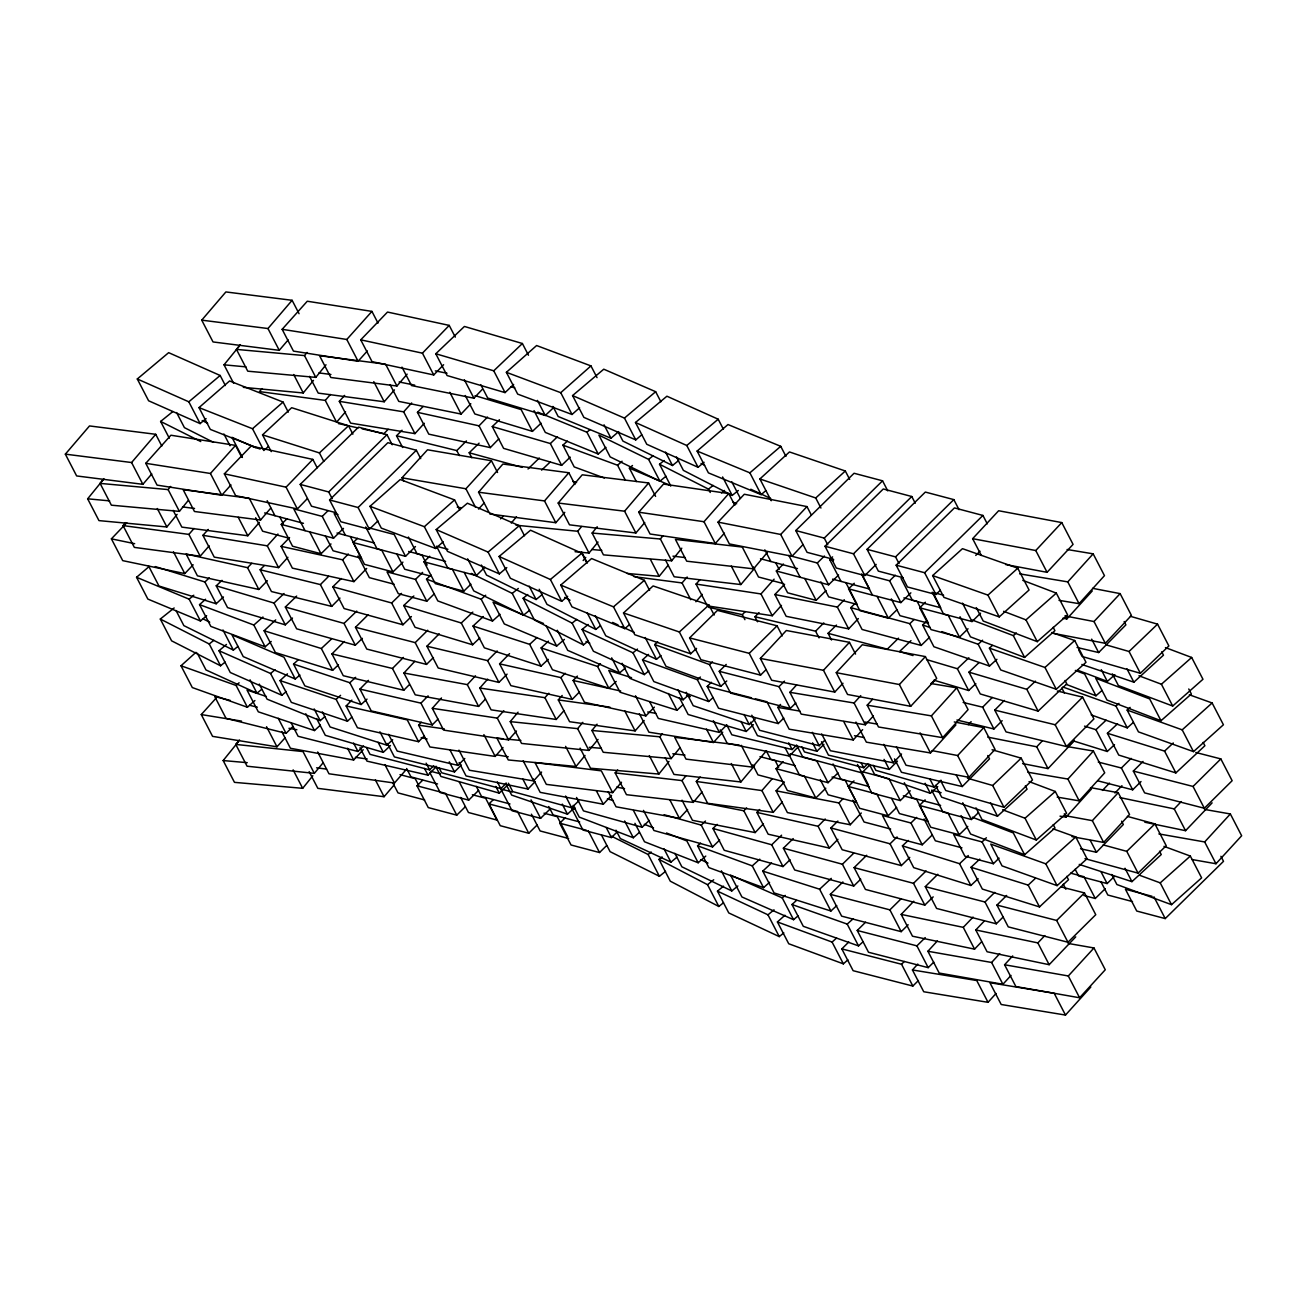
<?xml version="1.0" encoding="UTF-8"?>
<svg xmlns="http://www.w3.org/2000/svg" width="1307" height="1307" viewBox="0 0 1307 1307"><rect width="100%" height="100%" fill="white"/><g stroke="black" fill="none" stroke-linecap="round" stroke-linejoin="round"><path stroke-width="1.5" d="M580.096 748.127L590.519 768.238L658.875 774.054L668.988 761.442M681.813 548.188L671.667 560.801L603.442 554.854L592.136 533.044L597.217 526.754M592.136 533.044L660.378 539.007L662.91 535.854M312.847 775.721L302.685 788.317L234.476 782.354L223.17 760.56L238.397 741.641M188.339 500.352L179.402 511.38L111.373 505.188L100.084 483.394L103.907 478.672M325.998 364.784L315.788 377.38L247.758 371.188L236.453 349.394L240.292 344.656M100.084 483.394L168.113 489.586L170.662 486.433M236.453 349.394L304.498 355.586L307.047 352.433M627.131 573.446L659.169 576.322L668.089 565.294M177.115 514.37L166.855 526.966L98.956 520.611L87.651 498.817L103.024 479.914M233.594 383.245L224.036 364.816L239.41 345.914M243.314 387.346L303.24 392.966L313.484 380.37M680.097 747.604L671.128 758.615L603.213 752.277L591.924 730.466L597.054 724.176M591.924 730.466L659.839 736.821L662.404 733.684M502.934 738.749L496.954 738.161L508.243 759.955L576.028 766.474L585.03 755.462M511.298 523.061L516.461 516.771M515.987 525.218L577.694 531.263L581.566 526.541M575.064 551.701L589 553.057L598.018 542.046M583.151 560.54L585.748 557.386M598.034 739.419L588.918 750.43L521.542 743.422L510.253 721.627L518.062 712.184M510.253 721.627L577.629 728.636L582.824 722.346M322.976 762.945L314.317 773.368L247.072 766.212L235.766 744.418L239.491 739.958M665.279 757.652L673.971 774.414L740.889 781.962L754.613 765.592M753.551 568.839L742.262 547.045L675.425 539.399L686.714 561.193L753.551 568.839L767.307 552.485M665.459 560L674.151 576.763L740.873 584.556L754.678 568.202M702.039 791.977L693.265 802.384L626.478 794.689L615.172 772.894L617.688 769.905M615.172 772.894L681.976 780.589L685.734 776.129M739.256 745.072L674.722 737.328L686.012 759.122L752.571 767.111L766.425 750.757M644.743 522.604L635.872 532.995L569.493 524.826L558.187 503.032L582.236 474.8L648.631 482.969L655.591 496.382M558.187 503.032L624.583 511.2L648.631 482.969M151.775 473.918L142.871 484.325L76.639 475.944L65.35 454.15L89.513 425.935L155.729 434.3L161.823 446.046M288.161 339.918L279.257 350.325L213.025 341.944L201.735 320.15L225.882 291.935L292.115 300.3L299.074 313.713M65.35 454.15L131.582 462.531L155.729 434.3M201.735 320.15L267.968 328.531L292.115 300.3M309.138 771.587L317.83 788.35L384.078 796.715L394.24 784.821M612.64 792.646L601.334 770.852L535.02 762.585L546.326 784.38L612.64 792.646L621.511 782.24M260.55 520.023L249.245 498.228L183.16 489.7L194.449 511.494L260.55 520.023L270.761 508.145M173.145 510.351L181.836 527.113L247.824 535.772L259.341 522.408M396.92 386.022L385.63 364.228L319.545 355.7L330.834 377.494L396.92 386.022L407.13 374.145M309.53 376.351L318.222 393.113L384.209 401.772L394.436 389.894M634.058 576.665L682.058 582.938L687.172 577.008M695.912 601.759L702.3 594.342M488.998 512.344L478.574 492.216L502.901 464.034L568.839 472.742L574.933 484.472M478.574 492.216L544.513 500.924L568.839 472.742M489.864 514.027L555.802 522.718L564.771 512.344M209.185 545.82L200.2 556.194L134.343 547.388L123.054 525.594L125.619 522.62M262.004 388.62L259.44 391.594L325.28 400.399L336.585 422.194L345.571 411.803M123.054 525.594L188.894 534.4L194.04 528.469M325.28 400.399L330.41 394.469M644.171 720.516L635.12 730.891L569.591 721.709L558.301 699.915L562.173 695.471M782.256 801.992L773.205 812.366L707.61 803.266L696.321 781.472L700.193 777.028M696.321 781.472L761.916 790.572L772.257 778.711M317.683 751.982L328.972 773.777L394.436 783.04L406.101 769.709M502.999 747.539L495.19 756.426L429.905 746.967L418.616 725.173L421.213 722.216M724.421 533.142L715.305 543.516L650.053 534.008L638.747 512.213L663.515 484.08L728.767 493.572L734.844 505.319M638.747 512.213L703.999 521.722L728.767 493.572M564.052 710.6L556.21 719.471L491.089 709.832L479.8 688.037L487.642 679.15M479.8 688.037L544.921 697.677L548.842 693.233M516.461 731.021L508.586 739.909L443.612 730.107L432.307 708.312L441.488 697.954M432.307 708.312L497.281 718.115L503.849 710.714M707.365 605.86L696.059 584.066L699.997 579.638M696.059 584.066L760.984 593.95L774.12 579.148M709.325 606.17L772.274 615.744L781.472 605.386M230.98 484.93L221.716 495.271L157.069 485.109L145.78 463.315L170.89 435.231L235.538 445.393L241.632 457.14M367.365 350.93L358.102 361.271L293.454 351.109L282.149 329.315L307.276 301.231L371.923 311.393L378.017 323.123M145.78 463.315L210.427 473.477L235.538 445.393M282.149 329.315L346.796 339.477L371.923 311.393M639.368 713.736L648.925 732.181L713.442 742.507L722.722 732.165M287.899 557.288L278.571 567.63L214.234 557.125L202.928 535.331L208.254 529.417M424.285 423.288L414.956 433.63L350.603 423.125L339.314 401.331L344.64 395.417M202.928 535.331L267.281 545.836L277.934 534.024M339.314 401.331L403.667 411.836L411.656 402.964M284.942 737.965L276.97 746.82L212.567 736.364L201.278 714.57L215.9 698.33M996.032 993.467L988.027 1002.322L923.739 991.752L912.449 969.957L917.775 964.06M1065.483 1015.065L1054.194 993.271L989.905 982.701L1001.195 1004.495L1065.483 1015.065L1090.822 987.014M458.953 750.136L469.393 770.248L533.599 780.916L541.604 772.061M873.386 715.942L865.365 724.797L801.191 714.112L789.885 692.318L796.584 684.933M789.885 692.318L854.075 703.003L860.758 695.618M930.715 683.496L956.789 687.841L968.079 709.636L942.69 737.671L878.5 726.986L867.211 705.192L872.553 699.294M867.211 705.192L931.385 715.877L956.789 687.841M1019.623 573.855L1067.77 581.876L1093.158 553.841L1104.464 575.635L1079.059 603.671L1059.013 600.338M1060.01 816.156L1066.038 817.153L1091.394 789.101M862.636 729.633L853.259 739.958L789.15 729.192L777.861 707.381L780.54 704.44M855.938 722.052L866.361 742.164L930.47 752.946L955.907 724.911M1062.836 618.26L1066.839 618.946L1092.293 590.911M403.716 481.156L401.984 477.807L427.52 449.788L491.465 460.75L497.542 472.497M401.984 477.807L465.913 488.769L491.465 460.75M478.558 509.093L483.933 503.195M1027.906 772.241L1067.901 779.054L1093.42 751.035L1104.709 772.829L1079.206 800.848L1057.2 797.107M1011.014 975.43L1002.91 984.269L939.194 973.062L927.905 951.267L937.348 940.958M927.905 951.267L991.621 962.475L999.724 953.636M1068.08 943.425L1093.975 947.967L1105.265 969.761L1079.598 997.764L1015.882 986.556L1004.593 964.762L1012.696 955.923M1004.593 964.762L1068.309 975.97L1093.975 947.967M1158.884 833.915L1204.678 841.953L1230.361 813.967L1241.65 835.761L1215.984 863.747L1192.082 859.549M608.229 791.699L616.054 806.795L679.428 818.362L687.596 809.523M485.403 699.065L478.591 706.417L415.234 694.818L403.945 673.023L414.842 661.26M403.945 673.023L467.302 684.623L475.47 675.801M1066.61 815.944L1092.342 820.649L1118.22 792.696L1129.526 814.49L1103.647 842.443L1071.969 836.643M281.724 731.495L290.415 748.258L353.625 760.004L363.199 749.712M842.982 683.251L834.765 692.073L771.636 680.228L760.347 658.434L786.34 630.497L849.468 642.341L855.546 654.072M760.347 658.434L823.459 670.279L849.468 642.341M836.268 672.68L862.261 644.743L925.389 656.588L936.678 678.382L910.685 706.319L847.557 694.474L836.268 672.68L899.379 684.525L910.685 706.319M981.328 555.442L972.637 538.68L998.646 510.743L1061.774 522.588L1073.063 544.382L1047.07 572.319L1005.638 564.542M899.379 684.525L925.389 656.588M972.637 538.68L1035.765 550.525L1061.774 522.588M533.256 778.956L540.199 792.369L603.311 804.23L611.529 795.408M861.28 813.003L850.269 824.75L787.418 812.611L776.113 790.817L784.38 782.011M776.113 790.817L838.963 802.955L843.097 798.544M821.695 733.962L830.386 750.724L893.285 762.798L901.536 753.992M932.071 750.626L957.639 755.528L983.763 727.623L995.052 749.417L968.928 777.322L906.029 765.249L896.471 746.803M1066.496 616.234L1094.008 621.528L1120.132 593.623L1131.437 615.417L1105.314 643.322L1052.233 633.127M803.07 544.529L792.009 556.259L729.355 543.924L718.049 522.13L744.32 494.242L806.974 506.593L811.32 514.974M718.049 522.13L780.704 534.465L806.974 506.593M692.906 800.815L743.863 810.797L746.624 807.873M682.025 800.178L692.449 820.306L755.152 832.592L763.435 823.786M968.34 724.617L971.117 721.676M987.782 737.148L1036.729 746.803L1042.251 740.938M1022.58 763.582L1048.018 768.598L1074.289 740.726M858.356 618.587L848.651 628.863L786.177 616.316L774.888 594.522L784.608 584.245M774.888 594.522L837.346 607.069L844.289 599.733M401.968 367.12L411.525 385.565L473.918 398.194L482.25 389.404M390.074 384.617L398.766 401.38L461.093 414.058L470.83 403.798M720.222 729.861L727.182 743.275L789.395 756.067L797.776 747.277M193.158 564.804L184.777 573.593L122.711 560.638L111.405 538.843L126.795 522.735M981.557 941.824L974.565 949.143L912.482 936.204L901.193 914.41L913.773 901.226M901.193 914.41L963.275 927.349L973.062 917.106M1102.455 790.425L1109.447 783.105M1075.726 936.874L1049.162 964.697L987.079 951.757L975.774 929.963L984.171 921.174M1114.953 793.022L1121.945 785.703M975.774 929.963L1037.856 942.902L1044.848 935.583M1119.919 797.58L1174.241 808.902L1181.234 801.583M1144.801 822.201L1185.547 830.697L1212.112 802.874M459.116 762.536L466.06 775.95L528.012 789.052L535.02 781.733M307.227 498.735L297.359 508.962L235.652 495.631L224.363 473.837L251.124 446.063L312.83 459.394L317.176 467.775M443.612 364.735L433.744 374.962L372.038 361.631L360.732 339.836L387.509 312.063L449.216 325.394L455.293 337.124M224.363 473.837L286.07 487.168L312.83 459.394M360.732 339.836L422.439 353.168L449.216 325.394M708.508 607.298L742.311 614.649L745.137 611.725M366.663 568.48L353.952 581.631L292.376 568.137L281.087 546.342L289.566 537.585M498.8 438.858L490.337 447.631L428.761 434.136L417.456 412.342L423.109 406.51M281.087 546.342L342.646 559.837L348.299 553.988M417.456 412.342L479.032 425.837L487.511 417.064M267.347 580.716L258.835 589.473L197.422 575.832L186.133 554.037L247.546 567.679L251.794 563.301M388.179 429.3L383.915 433.679L362.137 428.843M654.382 707.136L645.887 715.893L584.458 702.267L573.152 680.473L577.416 676.095M1080.579 848.766L1096.442 852.278L1123.334 824.521L1121.602 821.172M579.295 692.122L572.188 699.425L510.906 685.652L499.601 663.858L509.55 653.647M499.601 663.858L560.899 677.63L565.147 673.252M837.918 839.323L829.373 848.08L768.173 834.209L756.884 812.415L759.726 809.507M756.884 812.415L818.084 826.285L825.191 818.983M424.269 735.874L418.567 741.706L357.448 727.754L346.159 705.96L351.861 700.127M649.628 701.663L658.303 718.425L719.389 732.41L726.512 725.124M437.959 719.128L432.241 724.944L371.237 710.894L359.931 689.099L368.509 680.359M359.931 689.099L420.952 703.15L428.092 695.863M359.997 747.718L366.957 761.131L428.01 775.149L436.571 766.408M388.522 734.322L397.214 751.084L457.989 765.379L464.802 758.468M821.515 741.739L828.475 755.152L889.266 769.415L897.452 761.115M894.511 758.861L901.454 772.274L962.262 786.553L989.513 758.877L987.765 755.528M1077.066 647.488L1098.648 652.552L1125.882 624.877L1124.151 621.528M507.083 674.118L498.898 682.417L438.221 668.024L426.915 646.23L439.217 633.781M426.915 646.23L487.593 660.623L497.15 650.951M409.254 684.737L403.781 690.259L343.267 675.703L331.962 653.908L344.296 641.476M331.962 653.908L392.476 668.465L403.438 657.421M757.57 621.773L754.956 616.741L759.057 612.591M754.956 616.741L815.584 631.199L823.786 622.9M931.809 682.875L934.554 680.114M963.145 702.463L982.652 707.185L992.242 697.513M1057.265 690.995L1082.604 697.137L1093.91 718.932L1066.479 746.558L1006.047 731.904L994.741 710.109L1004.348 700.438M956.904 720.01L993.941 728.979L1002.175 720.696M994.741 710.109L1055.174 724.764L1082.604 697.137M339.951 598.1L331.7 606.383L271.448 591.548L260.158 569.754L264.292 565.621M402.621 447.484L396.527 435.754L402.033 430.232M260.158 569.754L320.395 584.588L328.661 576.305M396.527 435.754L456.78 450.588L466.419 440.916M726.61 724.715L731.822 734.779L792.124 749.548L796.241 745.415M387.444 743.503L394.387 756.916L454.493 771.898L461.387 765.003M230.212 700.405L214.724 696.533L226.013 718.327L286.053 733.358L292.964 726.463M291.151 722.869L298.11 736.282L357.971 751.476L363.526 745.97M433.45 657.535L426.507 664.413L366.777 649.073L355.488 627.278L367.986 614.878M355.488 627.278L415.201 642.619L427.716 630.235M766.114 669.625L760.543 675.131L700.911 659.692L689.606 637.898L717.445 610.385L777.077 625.824L782.289 635.872M795.832 702.937L790.278 708.443L730.564 693.102L719.258 671.308L726.218 664.413M783.792 718.066L778.22 723.572L718.523 708.214L707.218 686.42L711.384 682.287M689.606 637.898L749.238 653.337L777.077 625.824M719.258 671.308L778.988 686.649L784.543 681.143M751.803 715.207L759.628 730.286L819.244 745.742L824.815 740.236M933.77 962.148L928.199 967.654L868.518 952.264L857.229 930.47L865.561 922.219M918.413 980.528L912.841 986.05L853.128 970.693L841.822 948.898L848.766 942.02M1003.253 916.926L996.31 923.804L936.596 908.447L925.291 886.652L937.805 874.269M1068.62 745.774L1074.174 740.268M857.229 930.47L916.91 945.86L925.242 937.609M841.822 948.898L901.552 964.256L904.33 961.495M925.291 886.652L985.004 902.01L994.741 892.371M1098.272 762.063L1121.39 768.01L1131.11 758.37M1061.349 886.963L1084.451 892.91L1095.756 914.704L1067.966 942.249L1008.252 926.875L996.947 905.081L1006.684 895.458M1195.791 752.473L1220.836 758.91L1232.142 780.704L1204.335 808.249L1144.622 792.875L1133.332 771.081L1143.053 761.442M1098.011 780.883L1132.679 789.804L1141.027 781.553M996.947 905.081L1056.66 920.455L1084.451 892.91M1133.332 771.081L1193.046 786.455L1220.836 758.91M366.548 747.653L370.028 754.351L429.595 769.856L433.777 765.722M750.512 722.248L757.456 735.661L816.908 751.264L823.9 744.402M908.153 924.784L901.193 931.662L841.643 916.142L830.337 894.347L842.884 881.964M830.337 894.347L889.887 909.868L901.046 898.857M336.193 512.752L311.507 506.201L300.218 484.407L358.494 427.144L386.986 434.692L392.198 444.756M330.981 543.99L321.032 553.76L292.539 546.212L281.25 524.417L286.936 518.83M300.218 484.407L328.694 491.955L386.986 434.692M377.903 520.921L369.375 529.302L340.882 521.754L329.593 499.96L387.869 442.697L416.361 450.245L420.707 458.626M305.054 530.642L293.748 508.848L322.241 516.396L327.926 510.808M329.593 499.96L358.085 507.508L416.361 450.245M281.25 524.417L333.546 538.19L343.496 528.404M402.932 562.124L392.982 571.911L364.49 564.363L353.2 542.568L357.465 538.37M365.715 526.982L377.02 548.777L405.513 556.325L415.463 546.538M470.896 584.196L463.789 591.172L435.296 583.625L423.991 561.83L429.693 556.243M433.891 594.211L426.785 601.204L398.292 593.656L387.003 571.862L415.479 579.409L422.602 572.417M500.532 518.895L503.375 516.102M447.909 549.283L436.522 546.261L447.811 568.055L476.303 575.603L484.832 567.222M465.292 806.762L456.764 815.143L428.271 807.595L416.982 785.801L422.667 780.214M429.774 772.47L440.214 792.581L468.69 800.129L478.64 790.359M537.275 824.864L528.747 833.245L500.254 825.697L488.965 803.903L493.229 799.721M833.67 559.38L807.072 552.338L795.783 530.544L854.059 473.265L882.552 480.813L887.763 490.877M826.073 590.568L816.123 600.354L787.631 592.806L776.342 571.012L783.448 564.02M795.783 530.544L824.26 538.092L882.552 480.813M512.197 792.009L500.81 788.987L512.099 810.781L540.592 818.329L550.541 808.559M876.164 564.412L864.793 575.586L836.3 568.039L825.011 546.244L883.287 488.965L911.78 496.513L915.259 503.228M800.129 577.237L788.84 555.442L817.316 562.99L824.423 556.014M606.644 845.564L599.521 852.54L571.045 844.992L559.739 823.198L565.425 817.61M841.038 581.468L829.749 559.674L832.592 556.88M825.011 546.244L853.487 553.792L911.78 496.513M776.342 571.012L828.622 584.784L838.571 575.015M903.055 577.678L878.353 571.126L867.064 549.332L925.34 492.069L953.832 499.617L959.044 509.681M896.912 609.814L888.384 618.195L859.892 610.647L848.586 588.853L854.288 583.265M867.064 549.332L895.556 556.88L953.832 499.617M575.439 809.245L571.633 808.232L582.938 830.027L611.415 837.575L617.1 831.987M940.207 590.323L935.943 594.522L907.45 586.974L896.161 565.179L954.437 507.9L982.929 515.448L987.275 523.829M864.907 574.279L889.593 580.814L895.295 575.227M896.161 565.179L924.637 572.727L982.929 515.448M848.586 588.853L900.899 602.609L910.848 592.839M968.03 628.765L959.501 637.146L931.025 629.598L919.72 607.804L925.405 602.217M975.741 555.41L980.005 551.211M825.779 788.235L815.829 798.005L787.337 790.474L776.031 768.663L783.138 761.687M932.234 592.218L943.54 614.012L972.032 621.56L980.56 613.179M789.15 755.038L799.574 775.149L828.066 782.697L838.016 772.927M896.651 807.448L888.123 815.829L859.63 808.281L848.325 786.487L854.01 780.9M860.512 771.228L871.818 793.022L900.294 800.57L910.244 790.784M933.182 896.88L924.801 905.114L865.43 889.43L854.124 867.636L866.704 855.268M967.768 826.4L959.24 834.781L930.747 827.233L919.458 805.439L925.144 799.851M932.185 835.026L922.236 844.796L893.759 837.248L882.454 815.454L910.946 823.002L916.632 817.414M941.138 792.696L931.646 790.18L942.935 811.974L971.428 819.522L978.535 812.529M854.124 867.636L913.495 883.32L926.091 870.952M999.071 858.144L993.385 863.731L964.893 856.183L953.604 834.389L982.08 841.937L986.36 837.754M1075.171 869.302L1078.634 876.017L1107.127 883.565L1114.234 876.572M1083.862 895.475L1095.266 898.497L1105.216 888.727M1152.039 896.292L1125.441 889.25L1136.747 911.044L1165.223 918.592L1223.515 861.329L1220.901 856.297M439.005 767.732L441.603 772.764L500.826 788.611L506.43 783.122M831.546 640.022L828.066 633.323L836.48 625.073M898.513 638.159L887.306 649.154L828.066 633.323M801.845 746.901L804.442 751.933L863.715 767.748L867.913 763.615M909.754 857.359L901.34 865.61L842.165 849.73L830.86 827.935L837.869 821.057M830.86 827.935L890.051 843.799L897.059 836.937M929.587 637.228L921.157 645.462L862.081 629.468L850.775 607.673L854.99 603.556M850.775 607.673L909.852 623.668L914.067 619.551M860.741 879.17L853.716 886.032L794.689 869.988L783.383 848.194L793.235 838.588M796.633 745.137L802.71 756.884L861.803 772.845L870.233 764.611M783.383 848.194L842.411 864.237L853.667 853.259M508.407 783.22L512.752 791.601L571.649 807.759L578.691 800.913M1103.173 844.91L1126.765 851.347L1154.914 823.9L1166.22 845.694L1138.054 873.141L1084.973 858.666M471.811 457.793L469.197 452.761L479.081 443.155M411.411 616.561L402.948 624.779L344.117 608.556L332.828 586.761L341.29 578.527M528.028 468.984L539.317 458.022M332.828 586.761L391.659 602.984L401.527 593.394M790.065 859.728L783.007 866.574L724.241 850.285L712.952 828.475L717.184 824.374M712.952 828.475L771.702 844.779L781.586 835.189M362.382 638.355L355.308 645.201L296.64 628.814L285.351 607.02L296.673 596.074M285.351 607.02L344.019 623.406L356.746 611.088M576.534 797.466L583.477 810.879L642.162 827.249L649.236 820.404M664.119 814.718L701.255 825.125L705.502 821.025M643.485 810.389L653.925 830.5L712.544 846.92L719.634 840.074M435.705 766.408L440.916 776.456L499.29 793.137L507.819 784.935M873.223 765.298L875.837 770.329L934.08 787.124L941.203 780.295M1105.771 644.776L1129.052 651.49L1157.561 624.158L1168.866 645.952L1140.358 673.285L1082.114 656.49L1078.634 649.791M967.441 778.22L992.683 785.491L1021.192 758.158L1032.481 779.952L1003.972 807.285L945.729 790.49L940.517 780.442M513.651 384.421L505.057 392.606L447.092 375.55L435.786 353.756L464.426 326.456L522.392 343.512L528.469 355.243M435.786 353.756L493.752 370.812L522.392 343.512M570.211 457.14L561.634 465.341L503.587 448.366L492.282 426.572L499.437 419.743M492.282 426.572L550.345 443.547L557.485 436.718M316.621 718.556L325.312 735.318L383.31 752.342L390.466 745.513M679.46 697.726L688.152 714.504L746.199 731.479L753.355 724.65M292.49 618.048L285.302 624.86L227.549 607.608L216.243 585.814L221.994 580.357M216.243 585.814L274.013 603.066L284.06 593.525M910.995 640.642L899.51 651.556L913.021 655.559M926.516 659.561L957.361 668.727L968.846 657.797M1065.058 680.473L1066.806 683.839L1038.117 711.122L980.266 693.952L968.961 672.157L979.008 662.616M933.95 680.212L968.667 690.521L975.839 683.692M968.961 672.157L1026.812 689.328L1035.422 681.143M480.747 384.617L487.707 398.031L545.264 415.479L553.907 407.31M465.292 395.515L474.849 413.96L532.439 431.375L541.082 423.207M541.588 470.144L550.247 461.975M479.783 637.979L472.579 644.792L415.071 627.311L403.765 605.517L413.862 595.976M403.765 605.517L461.289 622.998L472.824 612.101M155.288 566.585L204.905 581.974L209.251 577.89M148.541 565.898L158.964 586.01L216.194 603.769L223.448 596.956M338.431 664.871L332.632 670.311L275.418 652.552L264.112 630.758L275.712 619.877M264.112 630.758L321.342 648.517L331.472 639.009M978.126 878.696L970.872 885.493L913.724 867.652L902.434 845.858L908.234 840.434M1084.532 726.137L1095.952 729.698L1106.114 720.19M902.434 845.858L959.567 863.698L968.275 855.546M1203.143 742.376L1204.891 745.725L1175.875 772.911L1118.727 755.07L1107.421 733.276L1117.583 723.768M1066.757 876.376L1068.505 879.725L1039.49 906.911L982.341 889.07L971.052 867.276L979.76 859.124M1072.965 740.791L1107.258 751.492L1114.512 744.696M1107.421 733.276L1164.57 751.117L1173.278 742.964M971.052 867.276L1028.184 885.117L1035.438 878.32M271.235 451.618L262.544 434.855L291.673 407.702L348.544 425.772L352.89 434.153M262.544 434.855L319.414 452.925L348.544 425.772M631.542 677.663L608.768 670.442L620.073 692.236L677.01 710.273L682.826 704.832M836.758 905.588L830.925 911.012L774.071 892.91L762.782 871.116L771.522 862.963M762.782 871.116L819.62 889.217L831.285 878.369M322.306 711.874L330.116 726.97L386.856 745.186L392.688 739.762M548.287 659.365L540.984 666.145L484.358 647.831L473.052 626.037L483.296 616.545M473.052 626.037L529.678 644.351L536.997 637.571M616.185 681.47L608.85 688.234L552.436 669.723L541.131 647.929L548.466 641.149M541.131 647.929L597.56 666.439L600.485 663.727M1079.239 864.417L1131.944 881.653L1161.253 854.549L1159.521 851.2M367.006 699.114L361.124 704.522L304.858 685.881L293.552 664.087L297.963 660.035M293.552 664.087L349.835 682.728L355.7 677.32M266.383 696.484L247.007 690.031L258.312 711.825L314.481 730.564L320.378 725.156M351.861 717.135L347.45 721.203L291.347 702.382L280.057 680.588L287.426 673.84M280.057 680.588L336.144 699.392L340.572 695.34M686.273 692.285L693.216 705.698L749.27 724.552L755.168 719.144M771.195 500.744L759.89 478.95L789.477 451.944L845.319 470.994L849.664 479.375M696.566 648.386L690.635 653.778L634.81 634.745L623.504 612.95L653.108 585.944L708.933 604.994L714.161 615.042M759.89 478.95L815.731 497.983L845.319 470.994M623.504 612.95L679.346 631.984L708.933 604.994M869.286 764.219L874.497 774.283L930.355 793.316L937.756 786.553M1081.869 664.462L1133.872 682.189L1163.459 655.183L1161.727 651.834M935.551 785.425L941.644 797.156L997.502 816.189L1027.073 789.183L1025.341 785.834M505.58 783.367L511.658 795.097L567.467 814.179L574.868 807.432M996.898 659.316L989.481 666.047L933.917 646.753L922.628 624.958L927.088 620.907M941.775 631.608L978.175 644.253L982.635 640.218M1051.71 632.523L1074.697 640.512L1085.986 662.306L1056.268 689.263L1000.721 669.952L989.415 648.158L992.389 645.462M989.415 648.158L1044.979 667.469L1074.697 640.512M932.643 575.586L962.475 548.662L1017.777 568.202L1029.066 589.996L999.251 616.904L943.948 597.381L932.643 575.586L987.945 595.11L999.251 616.904M987.945 595.11L1017.777 568.202M862.996 941.857L858.519 945.892L803.282 926.304L791.977 904.509L796.453 900.474M791.977 904.509L847.214 924.098L853.193 918.723M254.898 700.552L247.415 707.267L192.309 687.564L181.003 665.769L195.952 652.324M181.003 665.769L236.126 685.472L239.116 682.777M1062.836 686.992L1115.966 706.074L1118.972 703.378M1189.354 694.785L1212.128 702.97L1223.417 724.764L1193.487 751.639L1138.446 731.871L1127.157 710.077L1130.147 707.397M1091.214 714.913L1127.271 727.868L1133.251 722.493M1127.157 710.077L1182.198 729.845L1212.128 702.97M1045.812 863.845L1075.743 836.97L1087.048 858.764L1057.102 885.64L1002.061 865.888L990.771 844.093L1045.812 863.845L1057.102 885.64M713.197 697.497L708.688 701.516L653.843 681.584L642.538 659.79L648.55 654.415M642.538 659.79L697.383 679.722L700.389 677.042M604.373 478.019L574.214 466.926L562.909 445.132L567.418 441.113M500.009 614.323L492.494 621.037L437.829 600.926L426.523 579.132L431.049 575.113M562.909 445.132L617.574 465.243L622.083 461.224M426.523 579.132L481.188 599.243L485.698 595.224M726.774 680.98L720.761 686.355L665.998 666.341L654.709 644.547L657.715 641.851M654.709 644.547L709.472 664.544L712.478 661.865M769.578 882.307L763.549 887.665L708.868 867.587L697.579 845.792L700.585 843.113M697.579 845.792L752.26 865.871L759.775 859.173M847.884 959.844L843.374 963.863L788.725 943.752L777.42 921.958L784.952 915.243M777.42 921.958L832.085 942.069L836.594 938.05M1139.492 875.233L1160.224 882.879L1190.334 856.069L1201.623 877.863L1171.513 904.673L1116.897 884.529L1111.685 874.465M271.202 641.476L265.158 646.834L210.852 626.412L199.546 604.618L205.607 599.26M579.589 407.784L572.025 414.482L517.686 394.11L506.381 372.315L536.605 345.538L590.96 365.911L597.038 377.641M443.204 541.784L435.656 548.483L381.301 528.11L369.995 506.315L400.22 479.538L454.575 499.911L459.786 509.975M199.546 604.618L253.852 625.04L262.936 617.018M506.381 372.315L560.736 392.688L590.96 365.911M369.995 506.315L424.35 526.688L454.575 499.911M972.228 620.024L1013.317 635.61L1016.34 632.931M960.024 616.741L970.464 636.852L1024.606 657.405L1054.912 630.66L1053.181 627.311M1077.393 670.132L1107.339 681.421L1114.904 674.722M1138.952 675.768L1161.417 684.231L1191.657 657.47L1202.963 679.264L1172.706 706.025L1118.416 685.587L1112.339 673.857M1002.567 809.768L1025.031 818.231L1055.288 791.47L1066.577 813.264L1036.337 840.025L982.047 819.587L975.953 807.857M573.169 805.39L579.246 817.12L633.323 837.754L639.384 832.396M1003.613 611.317L1025.979 619.861L1056.317 593.133L1067.623 614.927L1037.268 641.655L983.207 621.021L976.264 607.608M1066.169 684.362L1095.952 695.781L1102.03 690.439M1160.992 720.729L1149.686 698.935L1095.707 678.235L1106.996 700.029L1160.992 720.729L1191.363 694.001L1188.749 688.969M961.053 815.584L970.611 834.029L1024.606 854.729L1054.978 828.001L1053.246 824.652M634.941 823.312L644.498 841.757L698.167 862.751L705.78 856.085M260.126 449.069L210.313 429.399L199.007 407.604L229.591 380.958L283.08 402.082L288.292 412.146M199.007 407.604L252.512 428.729L283.08 402.082M268.392 446.52L263.818 450.523L252.512 428.729M259.276 684.1L267.085 699.18L320.215 720.647L324.822 716.661M622.099 663.27L629.925 678.366L683.104 699.784L689.246 694.458M537.798 412.162L586.941 432.241L590.029 429.595M534.024 410.627L545.313 432.421L598.247 454.035L605.942 447.402M552.943 406.428L558.154 416.492L610.973 438.221L618.685 431.588M765.804 490.648L761.164 494.634L708.41 472.873L697.121 451.062L727.983 424.546L780.736 446.324L785.948 456.372M629.419 624.648L624.795 628.634L572.025 606.873L560.736 585.079L591.597 558.546L644.367 580.324L649.579 590.372M697.121 451.062L749.875 472.84L780.736 446.324M560.736 585.079L613.489 606.84L644.367 580.324M206.637 615.695L200.461 620.988L147.854 599.08L136.565 577.286L148.933 566.699M136.565 577.286L189.156 599.194L193.795 595.224M636.346 481.564L629.386 468.151L632.49 465.504M543.5 623.472L493.017 602.151L504.306 623.945L556.668 646.05L564.412 639.433M295.251 679.003L283.962 657.209L231.943 634.81L243.233 656.604L295.251 679.003L299.924 675.049M641.704 434.855L635.757 439.887L583.87 417.374L572.564 395.58L603.769 369.195L655.657 391.708L660.885 401.772M506.806 567.597L499.372 573.887L447.484 551.374L436.195 529.58L467.4 503.211L519.287 525.708L524.499 535.772M572.564 395.58L624.452 418.093L655.657 391.708M436.195 529.58L488.083 552.093L519.287 525.708M557.288 630.252L567.712 650.363L619.518 672.958L625.465 667.926M206.081 418.583L200.118 423.599L148.606 400.775L137.3 378.981L168.652 352.661L220.164 375.485L225.376 385.549M137.3 378.981L188.812 401.804L220.164 375.485M286.347 691.517L281.871 695.275L230.293 672.517L219.004 650.723L226.454 644.449M219.004 650.723L270.582 673.481L275.058 669.723M798.022 915.929L793.545 919.687L741.919 896.961L730.613 875.167L782.24 897.893L785.229 895.393M704.065 462.286L698.069 467.285L646.769 444.282L635.48 422.488L666.913 396.217L718.213 419.22L723.425 429.284M567.679 596.286L561.7 601.285L510.4 578.282L499.094 556.488L530.528 530.217L581.827 553.22L587.039 563.284M635.48 422.488L686.779 445.491L718.213 419.22M499.094 556.488L550.394 579.491L581.827 553.22M197.292 653.19L205.983 669.952L256.989 693.216L261.498 689.459M721.513 492.951L724.519 490.468M648.811 670.867L644.302 674.608L593.427 651.245L582.121 629.451L588.15 624.468M582.121 629.451L632.996 652.814L637.506 649.073M595.338 615.695L605.778 635.806L656.49 659.3L661.015 655.559M615.973 830.174L620.319 838.555L670.916 862.146L676.961 857.163M783.808 932.871L779.266 936.613L728.767 912.939L717.461 891.145L723.506 886.162M717.461 891.145L767.977 914.818L774.022 909.835M674.918 853.389L681.862 866.802L731.773 890.949L737.867 885.983M666.015 476.238L659.921 481.188L610.173 456.911L598.884 435.117L648.615 459.394L653.19 455.686M471.386 573.446L512.246 593.394L518.34 588.444M464.23 572.466L473.788 590.911L523.535 615.189L529.629 610.238M176.037 610.532L183.862 625.628L233.381 650.102L237.956 646.393M618.57 432.699L622.916 441.08L672.484 465.504L678.594 460.554M481.319 565.016L486.531 575.08L536.099 599.505L542.209 594.554M169.306 438.204L160.614 421.442L172.867 411.558M611.578 836.251L648.109 854.484L651.18 852.017M601.4 834.895L610.091 851.658L659.414 876.294L665.541 871.344M225.147 662.094L220.54 665.786L171.609 640.838L160.32 619.044L174.158 607.967M160.32 619.044L209.234 643.992L213.858 640.299M670.818 486.024L659.529 464.23L664.136 460.538M588.036 641.231L583.428 644.923L534.449 620.024L523.143 598.23L527.75 594.538M659.529 464.23L708.508 489.128L713.116 485.436M523.143 598.23L572.123 623.129L576.746 619.436M676.438 456.96L683.381 470.373L732.181 495.418L738.341 490.501M539.187 589.277L546.996 604.373L595.796 629.419L600.419 625.726M723.457 902.778L718.834 906.47L670.295 881.196L659.006 859.402L662.094 856.951M659.006 859.402L707.528 884.676L713.704 879.758M589.277 747.294L601.334 748.323M223.17 760.56L247.252 762.667M591.793 549.495L601.808 550.394M224.036 364.816L246.01 366.875M87.651 498.817L109.625 500.875M506.92 739.125L520.872 740.465M235.766 744.418L303.028 751.574L314.317 773.368M672.811 753.763L684.982 755.136M672.958 556.145L685.097 557.566M316.572 767.83L326.603 769.088M318.924 372.903L330.916 374.472M182.539 506.904L194.531 508.472M558.301 699.915L609.928 707.152M355.357 757.325L367.267 759.008M418.616 725.173L444.331 728.898M647.717 712.005L655.771 713.295M201.278 714.57L241.517 721.105M912.449 969.957L976.737 980.528L988.027 1002.322M1067.084 549.495L1093.158 553.841M496.219 754.776L508.26 756.786M777.861 707.381L799.884 711.09M865.087 722.052L877.095 724.078M1067.411 746.607L1093.42 751.035M457.238 507.132L461.224 507.819M1204.466 809.409L1230.361 813.967M616.626 787.157L624.55 788.611M1090.512 787.631L1118.22 792.696M288.994 728.293L296.901 729.763M1092.619 588.33L1120.132 593.623M954.273 721.954L983.763 727.623M854.468 735.727L864.303 737.605M435.329 370.878L447.027 373.247M399.141 381.971L414.727 385.14M111.405 538.843L134.686 543.696M338.35 423.55L358.167 427.961M573.152 680.473L620.727 691.027M346.159 705.96L407.261 719.912L418.567 741.706M421.197 737.589L427.079 738.978M249.572 705.257L257.332 707.201M707.218 686.42L751.525 697.807M755.381 698.804L766.931 701.777L778.22 723.572M829.749 559.674L833.539 560.687M934.146 592.725L943.638 595.24M760.494 558.726L797.466 568.61M903.872 597.903L917.171 601.432L928.46 623.227L899.984 615.679L891.292 598.916M832.575 579.132L869.531 589.016L861.705 573.92M940.828 607.788L912.351 600.24L901.046 578.446M919.72 607.804L948.212 615.352L959.501 637.146M783.187 583.543L758.501 577.008L753.289 566.944M337.958 514.582L334.151 513.569L345.456 535.364M369.522 527.979L394.208 534.53L405.513 556.325M264.618 512.932L303.469 523.306M408.617 551.472L421.916 555.001L427.128 565.065M445.573 561.357L417.096 553.809L408.405 537.046M336.994 533.027L373.933 542.911M353.2 542.568L381.693 550.1L392.982 571.911M423.991 561.83L452.483 569.378L463.789 591.172M289.206 538.239L262.609 531.197L255.666 517.784M431.31 576.289L404.729 569.248L396.903 554.152M394.06 584.196L369.358 577.661L358.069 555.867M862.408 771.734L889.005 778.776L900.294 800.57M790.18 753.861L816.761 760.903L828.066 782.697M795.31 765.722L770.624 759.187L766.278 750.806M759.988 756.606L775.182 760.641L778.645 767.34M940.615 805.373L912.123 797.825L904.313 782.746M869.318 786.602L840.826 779.054L833 763.958M903.333 795.816L916.615 799.329L927.921 821.139L899.428 813.591L891.619 798.495M832.02 777.044L845.319 780.557L856.608 802.351L828.132 794.803L820.306 779.724M848.325 786.487L876.817 794.019L888.123 815.829M919.458 805.439L947.951 812.987L959.24 834.781M776.031 768.663L804.524 776.211L815.829 798.005M782.681 781.423L757.978 774.888L752.767 764.824M1070.678 873.174L1083.96 876.703L1095.266 898.497M890.655 829.046L864.074 822.005L852.768 800.211M961.952 847.835L935.355 840.793L924.065 818.999M1132.516 901.585L1107.83 895.034L1100.87 881.621M430.804 771.293L440.312 773.809M437.551 783.939L410.97 776.897L406.624 768.516M579.687 821.956L553.106 814.915L548.76 806.533M400.007 774.626L415.201 778.645L418.681 785.36M509.991 803.968L481.515 796.42L476.287 786.373M544.006 813.183L557.305 816.712L567.728 836.823M472.366 794.754L485.649 798.267L496.954 820.061L468.461 812.513L460.636 797.433M488.965 803.903L517.441 811.451L528.747 833.245M559.739 823.198L586.337 830.239M416.982 785.801L445.458 793.349L456.764 815.143M424.612 799.949L398.014 792.892L392.803 782.844M568.61 838.506L540.118 830.958L531.426 814.196M1127.402 816.401L1154.914 823.9M469.197 452.761L522.147 467.367M607.396 798.904L613.261 800.538M1130.392 616.316L1157.561 624.158M992.062 749.761L1021.192 758.158M686.534 695.536L690.406 696.664M475.078 395.645L521.134 409.581L532.439 431.375M510.939 386.709L514.778 387.869M572.744 481.417L576.583 482.593M922.628 624.958L930.29 627.621M1052.968 828.785L1075.743 836.97M1163.965 846.348L1190.334 856.069M1165.452 647.602L1191.657 657.47M1029.066 781.602L1055.288 791.47M1022.76 580.324L1056.317 593.133M1075.351 670.426L1084.647 673.987L1095.952 695.781M972.359 817.218L1013.317 832.935L1024.606 854.729M644.302 824.309L653.549 827.919M666.505 832.984L686.861 840.956L698.167 862.751M629.386 468.151L670.524 485.518M586.01 641.476L589.718 643.093M255.976 447.876L231.976 437.339L242.399 457.466M733.047 502.133L736.674 503.799M750.79 489.243L770.705 498.473M612.591 622.41L618.031 624.926M621.642 626.592L634.32 632.474M700.879 859.663L708.002 863.11M202.634 618.685L209.708 622.181M160.614 421.442L200.755 441.554M202.193 420.56L207.65 423.321M213.498 442.354L184.418 427.634L176.592 412.555M701.009 463.413L704.62 465.276M564.624 597.413L570.048 600.207M1161.417 684.231L1172.706 706.025M1182.198 729.845L1193.487 751.639M1129.052 651.49L1140.358 673.285M1193.046 786.455L1204.335 808.249M1126.928 668.776L1133.872 682.189M1164.57 751.117L1175.875 772.911M1094.008 621.528L1105.314 643.322M1204.678 841.953L1215.984 863.747M1067.77 581.876L1079.059 603.671M1091.688 639.139L1098.648 652.552M1174.241 808.902L1185.547 830.697M1101.262 669.674L1107.339 681.421M1035.765 550.525L1047.07 572.319M1115.966 706.074L1127.271 727.868M1065.107 615.581L1066.839 618.946M1121.39 768.01L1132.679 789.804M1095.952 729.698L1107.258 751.492M1061.807 687.988L1064.404 693.02M1025.979 619.861L1037.268 641.655M1160.224 882.879L1171.513 904.673M1044.979 667.469L1056.268 689.263M1153.934 896.798L1165.223 918.592M1126.765 851.347L1138.054 873.141M1013.317 635.61L1024.606 657.405M1055.174 724.764L1066.479 746.558M1125 868.24L1131.944 881.653M1026.812 689.328L1038.117 711.122M1092.342 820.649L1103.647 842.443M1067.901 779.054L1079.206 800.848M1090.348 840.532L1096.442 852.278M962.458 603.115L972.032 621.56M1036.729 746.803L1048.018 768.598M1101.049 871.818L1107.127 883.565M978.175 644.253L989.481 666.047M1064.29 813.787L1066.038 817.153M924.637 572.727L935.943 594.522M933.002 592.708L939.962 606.121M982.652 707.185L993.941 728.979M957.361 668.727L968.667 690.521M895.556 556.88L899.02 563.595M1063.294 884.251L1065.908 889.283M1025.031 818.231L1036.337 840.025M889.593 580.814L900.899 602.609M909.852 623.668L921.157 645.462M992.683 785.491L1003.972 807.285M1056.66 920.455L1067.966 942.249M990.543 802.776L997.502 816.189M1028.184 885.117L1039.49 906.911M877.079 596.4L888.384 618.195M853.487 553.792L864.793 575.586M957.639 755.528L968.928 777.322M861.983 574.949L872.406 595.061M1068.309 975.97L1079.598 997.764M931.385 715.877L942.69 737.671M815.731 497.983L820.943 508.047M956.185 774.806L962.262 786.553M1037.856 942.902L1049.162 964.697M962.736 802.759L971.428 819.522M982.08 841.937L993.385 863.731M824.26 538.092L827.739 544.79M845.858 582.644L857.163 604.438L828.671 596.891L820.861 581.811M920.03 732.819L930.47 752.946M929.734 778.743L934.08 787.124M817.316 562.99L828.622 584.784M837.346 607.069L848.651 628.863M925.144 783.252L930.355 793.316M985.004 902.01L996.31 923.804M959.567 863.698L970.872 885.493M804.818 578.56L816.123 600.354M749.875 472.84L761.164 494.634M780.704 534.465L792.009 556.259M883.728 744.353L893.285 762.798M991.621 962.475L1002.91 984.269M884.055 759.367L889.266 769.415M854.075 703.003L865.365 724.797M815.584 631.199L819.048 637.898M910.946 823.002L922.236 844.796M775.688 562.762L779.168 569.46M963.275 927.349L974.565 949.143M731.724 481.695L740.415 498.457M764.807 549.822L770.885 561.553M823.459 670.279L834.765 692.073M722.624 476.973L732.181 495.418M843.701 721.513L853.259 739.958M861.101 762.716L863.715 767.748M861.493 771.506L868.436 784.919M857.457 764.464L861.803 772.845M686.779 445.491L698.069 467.285M913.495 883.32L924.801 905.114M708.508 489.128L710.24 492.478M760.984 593.95L772.274 615.744M890.051 843.799L901.34 865.61M731.316 566.111L740.873 584.556M703.999 521.722L715.305 543.516M812.3 732.328L819.244 745.742M665.541 452.091L672.484 465.504M812.578 742.882L816.908 751.264M916.91 945.86L928.199 967.654M742.311 614.649L744.925 619.681M778.988 686.649L790.278 708.443M838.963 802.955L850.269 824.75M889.887 909.868L901.193 931.662M648.615 459.394L659.921 481.188M749.238 653.337L760.543 675.131M624.452 418.093L635.757 439.887M788.644 742.85L792.124 749.548M901.552 964.256L912.841 986.05M785.066 747.686L789.395 756.067M842.411 864.237L853.716 886.032M818.084 826.285L829.373 848.08M604.03 424.808L610.973 438.221M660.378 539.007L671.667 560.801M682.058 582.938L690.75 599.701M617.574 465.243L625.399 480.322M744.059 714.488L749.27 724.552M847.214 924.098L858.519 945.892M740.987 721.415L746.199 731.479M709.472 664.544L720.761 686.355M586.941 432.241L598.247 454.035M650.494 559.559L659.169 576.322M624.583 511.2L635.872 532.995M819.62 889.217L830.925 911.012M560.736 392.688L572.025 414.482M741.265 745.317L752.571 767.111M761.916 790.572L773.205 812.366M679.346 631.984L690.635 653.778M697.383 679.722L708.688 701.516M832.085 942.069L843.374 963.863M713.312 720.68L719.389 732.41M731.332 763.517L740.889 781.962M771.702 844.779L783.007 866.574M537.438 400.399L545.264 415.479M706.483 729.094L713.442 742.507M743.863 810.797L755.152 832.592M550.345 443.547L561.634 465.341M677.876 689.72L683.104 699.784M782.24 897.893L793.545 919.687M645.201 637.506L656.49 659.3M668.318 693.511L677.01 710.273M752.26 865.871L763.549 887.665M577.694 531.263L589 553.057M493.752 370.812L505.057 392.606M613.489 606.84L624.795 628.634M581.517 551.766L586.729 561.83M632.996 652.814L644.302 674.608M767.977 914.818L779.266 936.613M544.513 500.924L555.802 522.718M659.839 736.821L671.128 758.615M681.976 780.589L693.265 802.384M635.463 695.765L645.887 715.893M701.255 825.125L712.544 846.92M611.692 657.862L619.518 672.958M721.35 870.821L731.773 890.949M587.104 612.656L595.796 629.419M464.361 379.765L473.918 398.194M479.032 425.837L490.337 447.631M649.318 755.609L658.875 774.054M624.697 710.779L635.12 730.891M669.87 799.917L679.428 818.362M597.56 666.439L608.85 688.234M550.394 579.491L561.7 601.285M572.123 623.129L583.428 644.923M707.528 884.676L718.834 906.47M449.788 392.263L461.093 414.058M422.439 353.168L433.744 374.962M529.155 586.091L536.099 599.505M663.972 848.733L670.916 862.146M456.78 450.588L459.394 455.604M546.228 625.939L556.668 646.05M633.47 810.487L642.162 827.249M465.913 488.769L475.47 507.214M560.899 677.63L572.188 699.425M648.109 854.484L659.414 876.294M512.246 593.394L523.535 615.189M488.083 552.093L499.372 573.887M577.629 728.636L588.918 750.43M624.632 820.992L633.323 837.754M529.678 644.351L540.984 666.145M403.667 411.836L414.956 433.63M596.368 790.817L603.311 804.23M544.921 697.677L556.21 719.471M565.604 746.362L576.028 766.474M467.612 558.841L476.303 575.603M606.203 827.511L611.415 837.575M373.786 381.644L384.209 401.772M346.796 339.477L358.102 361.271M481.188 599.243L492.494 621.037M588.232 830.746L599.521 852.54M565.572 796.028L571.649 807.759M424.35 526.688L435.656 548.483M562.255 804.115L567.467 814.179M487.593 660.623L498.898 682.417M461.289 622.998L472.579 644.792M523.176 760.788L533.599 780.916M497.281 718.115L508.586 739.909M304.498 355.586L315.788 377.38M522.784 778.988L528.012 789.052M531.034 799.884L540.592 818.329M415.479 579.409L426.785 601.204M467.302 684.623L478.591 706.417M483.884 734.632L495.19 756.426M293.683 374.521L303.24 392.966M267.968 328.531L279.257 350.325M358.085 507.508L369.375 529.302M497.346 781.896L500.826 788.611M495.81 786.438L499.29 793.137M319.414 452.925L323.76 461.306M415.201 642.619L426.507 664.413M391.659 602.984L402.948 624.779M328.694 491.955L332.174 498.67M350.276 536.54L361.582 558.334L333.089 550.786L325.28 535.707M450.163 750.3L457.989 765.379M420.952 703.15L432.241 724.944M322.241 516.396L333.546 538.19M449.265 761.834L454.493 771.898M459.133 781.684L468.69 800.129M342.646 559.837L353.952 581.631M392.476 668.465L403.781 690.259M309.726 531.965L321.032 553.76M286.07 487.168L297.359 508.962M426.131 763.157L429.595 769.856M424.53 768.451L428.01 775.149M344.019 623.406L355.308 645.201M320.395 584.588L331.7 606.383M279.796 516.951L283.276 523.666M267.167 500.679L274.993 515.759M379.896 731.773L386.856 745.186M223.922 434.022L230.016 445.769M349.835 682.728L361.124 704.522M378.099 742.294L383.31 752.342M384.879 764.595L394.436 783.04M321.342 648.517L332.632 670.311M267.281 545.836L278.571 567.63M188.812 401.804L200.118 423.599M336.144 699.392L347.45 721.203M375.387 779.936L384.078 796.715M238.266 517.327L247.824 535.772M353.625 743.095L357.971 751.476M210.427 473.477L221.716 495.271M274.013 603.066L285.302 624.86M347.548 748.274L353.625 760.004M247.546 567.679L258.835 589.473M314.121 708.917L320.215 720.647M305.789 713.785L314.481 730.564M253.852 625.04L265.158 646.834M270.582 673.481L281.871 695.275M168.113 489.586L179.402 511.38M188.894 534.4L200.2 556.194M278.228 718.278L286.053 733.358M204.905 581.974L216.194 603.769M250.029 679.803L256.989 693.216M222.958 629.974L233.381 650.102M293.127 769.872L302.685 788.317M157.297 508.521L166.855 526.966M131.582 462.531L142.871 484.325M266.546 726.708L276.97 746.82M173.472 551.799L184.777 573.593M236.126 685.472L247.415 707.267M189.156 599.194L200.461 620.988M209.234 643.992L220.54 665.786"/></g></svg>
